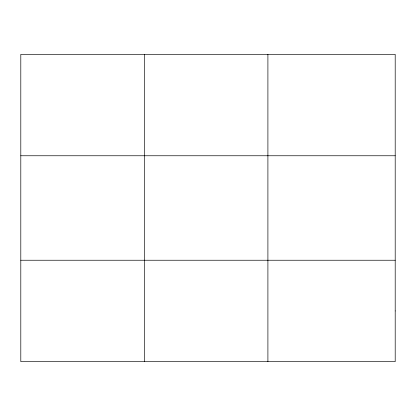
<?xml version="1.0" encoding="UTF-8"?>
<svg xmlns="http://www.w3.org/2000/svg" width="416" height="416" viewBox="0 0 416 416"><rect width="100%" height="100%" fill="white"/><g stroke="black" fill="none" stroke-linecap="round" stroke-linejoin="round"><path stroke-width="0.62" d="M144.352 54.361L144.352 361.639M267.904 54.361L267.904 361.639M20.8 155.761L395.2 155.761M20.8 260.239L395.2 260.239M395.2 310.939L395.2 361.639L20.8 361.639L20.8 54.361L395.2 54.361L395.2 310.939"/></g></svg>
